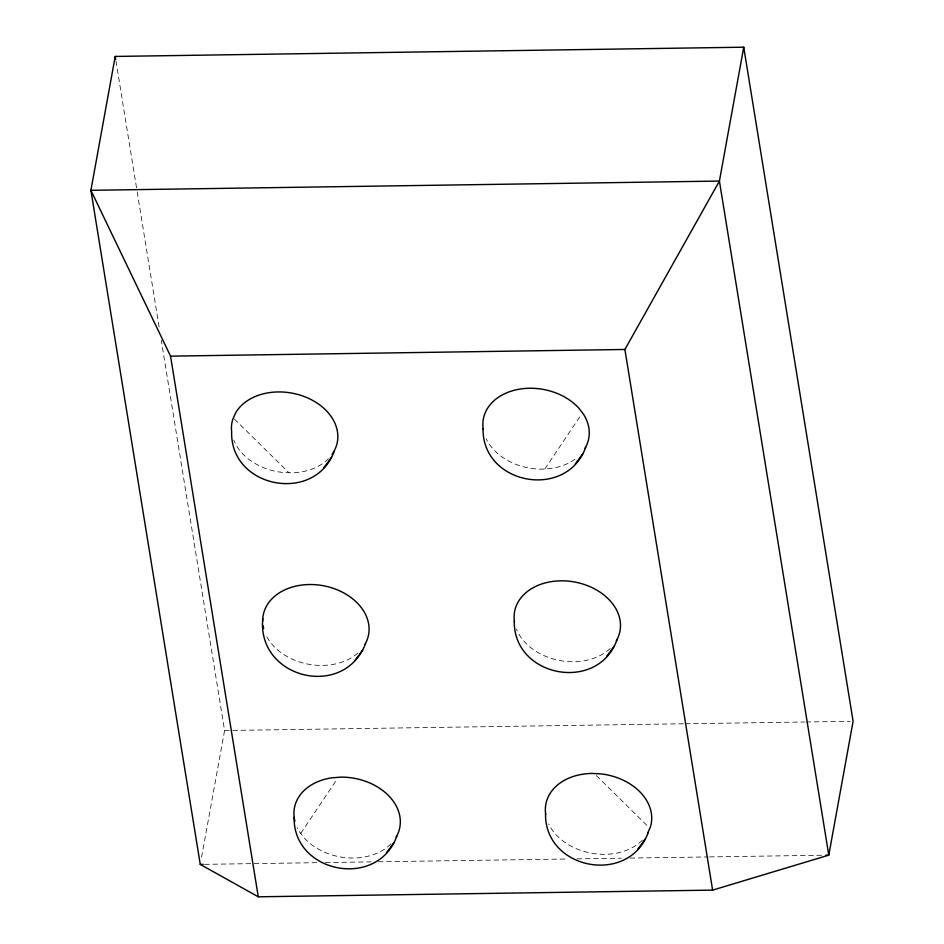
<?xml version="1.0" encoding="UTF-8"?>
<svg xmlns="http://www.w3.org/2000/svg" width="944" height="944" viewBox="0 0 944 944"><rect width="100%" height="100%" fill="white"/><g stroke="black" fill="none" stroke-linecap="round" stroke-linejoin="round"><path stroke-width="0.71" stroke-dasharray="4.72 3.54" d="M201.568 857.199L224.589 730.538L161.282 340.347M300.747 833.399L337.492 778.54M544.865 468.944L580.808 415.301M224.589 730.538L683.834 723.777M685.309 723.753L804.536 722.007M805.999 721.983L850.166 721.334M204.671 864.338L318.01 862.663M325.373 862.556L371.004 861.884M378.367 861.778L568.241 858.993M577.079 858.851L621.235 858.202M630.061 858.072L708.083 856.928M709.546 856.904L822.897 855.24M234.395 419.03L288.888 472.708M596.384 775.614L647.737 826.201M115.935 60.805L136.951 190.393M137.187 191.844L159.158 327.238M610.202 648.469A53.584 39.943 10.3 0 1 558.435 660.257A53.584 39.943 10.3 0 1 516.439 629.07M642.345 840.184A53.584 39.943 10.3 0 1 591.982 853.282A53.584 39.943 10.3 0 1 548.676 823.959M575.014 459.173A53.584 39.943 10.3 0 1 551.674 468.377L542.611 469.133A53.584 39.943 10.3 0 1 486.184 438.771M328.441 458.69A53.584 39.943 10.3 0 1 291.2 472.826L281.937 472.354A53.584 39.943 10.3 0 1 233.782 440.175M357.859 653.036A53.584 39.943 10.3 0 1 307.024 663.951A53.584 39.943 10.3 0 1 265.512 633.92M390.934 843.889A53.584 39.943 10.3 0 1 304.688 838.473L299.767 832.136A53.584 39.943 10.3 0 1 297.277 827.652"/><path stroke-width="1.42" d="M115.215 56.439L90.895 190.31L200.258 864.397L258.278 896.8L712.614 890.121L828.785 855.158L853.105 721.287L743.742 47.2L115.215 56.439L115.699 59.354M743.742 47.2L719.411 181.071L624.904 349.469L712.614 890.121M231.622 432.151C230.56 488.272 315.119 504.226 334.27 451.079M262.751 618.721C256.886 678.37 343.651 699.929 365.517 643.678M294.115 817.351C293.053 873.471 377.612 889.425 396.763 836.278M483.033 428.458C482.018 484.768 566.494 500.32 585.681 447.385M514.279 621.058C513.217 677.178 597.776 693.132 616.928 639.985M647.549 833.434L650.392 826.979A53.584 39.943 10.3 0 0 601.245 773.915L591.982 773.431A53.584 39.943 10.3 0 0 545.75 814.66M545.526 813.645C544.464 869.766 629.023 885.732 648.174 832.584M575.368 463.811L582.885 453.686M323.957 467.504L327.238 463.103M327.993 462.076L331.486 457.392M355.215 660.104L358.484 655.702M359.239 654.676L362.732 649.979M386.462 852.703L389.73 848.302M390.486 847.275L393.978 842.579M606.614 656.41L609.895 652.009M610.65 650.982L614.131 646.286M637.861 848.998L641.141 844.609M641.896 843.57L645.377 838.886M825.835 855.193L828.785 855.158L719.411 181.071L90.895 190.31L170.557 356.148L624.904 349.469M200.258 864.397L203.196 864.35M170.557 356.148L258.278 896.8M332.076 454.359A53.584 39.943 10.3 0 0 307.048 397.672A53.584 39.943 10.3 0 0 235.634 412.835L232.779 419.278A53.584 39.943 10.3 0 0 231.646 431.75M514.504 622.061A53.584 39.943 10.3 0 1 574.625 582.011A53.584 39.943 10.3 0 1 616.302 640.834M585.056 448.235A53.584 39.943 10.3 0 0 583.416 414.121L578.495 407.796A53.584 39.943 10.3 0 0 516.049 389.825A53.584 39.943 10.3 0 0 483.257 429.461M262.692 621.518A53.584 39.943 10.3 0 1 325.963 586.271A53.584 39.943 10.3 0 1 364.891 644.528M263.671 628.574A53.584 39.943 10.3 0 1 263.093 625.754M396.138 837.127A53.584 39.943 10.3 0 0 340.572 777.136L331.497 777.88A53.584 39.943 10.3 0 0 294.917 821.174"/></g></svg>
